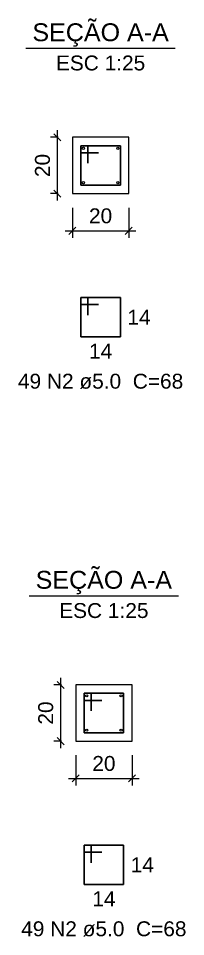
# Model space of a CAD drawing. Header units: millimetres. Extents: x 0 to 619, y -40 to 53.
# Drawn here: x 263.86 to 266.23, y -31.55 to -18.5 of the extents above; entities that cross this region are included whole.
import ezdxf

# ---------------------------------------------------------------- set-up
doc = ezdxf.new("R2010")
doc.units = ezdxf.units.MM
for name, color, linetype, lineweight in [('DT-Barras na forma', 2, 'Continuous', 30), ('DT-Barras no corte', 5, 'Continuous', 5), ('DT-Barras rebatidas', 2, 'Continuous', 30), ('DT-Cotas', 9, 'Continuous', 5), ('DT-Forma', 5, 'Continuous', 5), ('DT-Textos', 7, 'Continuous', 5)]:
    doc.layers.add(name, color=color, linetype=linetype, lineweight=lineweight)
doc.styles.add('Arial', font='arial.ttf')
doc.styles.get("Standard").update_dxf_attribs({"font": 'arial.ttf'})
doc.dimstyles.new('UM_25.000000', dxfattribs={"dimtxt": 0.18, "dimasz": 0.1, "dimexe": 0.1, "dimexo": 0.2, "dimgap": 0, "dimtad": 1, "dimtih": 1, "dimtoh": 1, "dimdec": 1, "dimlfac": 25, "dimzin": 0, "dimdsep": 46, "dimtxsty": 'Standard', "dimblk": 'CLOSED', "dimblk1": 'CLOSED', "dimblk2": 'CLOSED', "dimcen": 0.09, "dimdle": 0.1, "dimadec": 1, "dimazin": 2, "dimtfac": 1, "dimtdec": 4, "dimtofl": 0, "dimtmove": 0, "dimatfit": 3, "dimldrblk": 'CLOSED', "dimfxl": 1, "dimtolj": 1, "dimarcsym": 0})

# ---------------------------------------------------------------- blocks, each defined once
blk = doc.blocks.new('_OBLIQUE')
at = {"color": 0, "linetype": 'ByBlock', "lineweight": -2}
blk.add_line((-0.5, -0.5), (0.5, 0.5), dxfattribs=at)
blk = doc.blocks.new('*D693')
at = {"layer": 'Defpoints', "color": 0, "transparency": 16777216}
for p in [(264.412, -20.187), (264.624, -20.187), (264.624, -20.987)]:
    blk.add_point(p, dxfattribs=at)
at = {"layer": 'DT-Cotas', "color": 0, "lineweight": -2, "transparency": 16777216}
for p, q in [((264.412, -21.087), (264.412, -20.087)), ((264.424, -20.187), (264.312, -20.187)), ((264.424, -20.987), (264.312, -20.987))]:
    blk.add_line(p, q, dxfattribs=at)
at = {"layer": 'DT-Cotas', "color": 0, "lineweight": -2, "transparency": 16777216, "xscale": 0.1, "yscale": 0.1, "zscale": 0.1}
for p, rotation in [((264.412, -20.187), 90), ((264.412, -20.987), 270)]:
    blk.add_blockref('_OBLIQUE', p, dxfattribs=dict(at, rotation=rotation))
at = {"layer": 'DT-Cotas', "transparency": 16777216, "insert": (264.201, -20.587), "char_height": 0.2118, "attachment_point": 5, "rotation": 90, "style": 'Arial'}
blk.add_mtext('\\A1;20', dxfattribs=at)
blk = doc.blocks.new('*D694')
at = {"layer": 'Defpoints', "color": 0, "transparency": 16777216}
for p in [(264.624, -20.987), (265.424, -20.987), (265.424, -21.516)]:
    blk.add_point(p, dxfattribs=at)
at = {"layer": 'DT-Cotas', "color": 0, "lineweight": -2, "transparency": 16777216}
for p, q in [((264.624, -21.187), (264.624, -21.616)), ((265.424, -21.187), (265.424, -21.616)), ((264.524, -21.516), (265.524, -21.516))]:
    blk.add_line(p, q, dxfattribs=at)
at = {"layer": 'DT-Cotas', "color": 0, "lineweight": -2, "transparency": 16777216, "xscale": 0.1, "yscale": 0.1, "zscale": 0.1, "rotation": 180}
blk.add_blockref('_OBLIQUE', (264.624, -21.516), dxfattribs=at)
at = {"layer": 'DT-Cotas', "color": 0, "lineweight": -2, "transparency": 16777216, "xscale": 0.1, "yscale": 0.1, "zscale": 0.1}
blk.add_blockref('_OBLIQUE', (265.424, -21.516), dxfattribs=at)
at = {"layer": 'DT-Cotas', "transparency": 16777216, "insert": (265.024, -21.304), "char_height": 0.2118, "attachment_point": 5, "rotation": 0.0057, "style": 'Arial'}
blk.add_mtext('\\A1;20', dxfattribs=at)
blk = doc.blocks.new('*D729')
at = {"layer": 'Defpoints', "color": 0, "transparency": 16777216}
for p in [(264.459, -27.968), (264.671, -27.968), (264.671, -28.768)]:
    blk.add_point(p, dxfattribs=at)
at = {"layer": 'DT-Cotas', "color": 0, "lineweight": -2, "transparency": 16777216}
for p, q in [((264.459, -28.868), (264.459, -27.868)), ((264.471, -27.968), (264.359, -27.968)), ((264.471, -28.768), (264.359, -28.768))]:
    blk.add_line(p, q, dxfattribs=at)
at = {"layer": 'DT-Cotas', "color": 0, "lineweight": -2, "transparency": 16777216, "xscale": 0.1, "yscale": 0.1, "zscale": 0.1}
for p, rotation in [((264.459, -27.968), 90), ((264.459, -28.768), 270)]:
    blk.add_blockref('_OBLIQUE', p, dxfattribs=dict(at, rotation=rotation))
at = {"layer": 'DT-Cotas', "transparency": 16777216, "insert": (264.247, -28.368), "char_height": 0.2118, "attachment_point": 5, "rotation": 90, "style": 'Arial'}
blk.add_mtext('\\A1;20', dxfattribs=at)
blk = doc.blocks.new('*D730')
at = {"layer": 'Defpoints', "color": 0, "transparency": 16777216}
for p in [(264.671, -28.768), (265.471, -28.768), (265.471, -29.297)]:
    blk.add_point(p, dxfattribs=at)
at = {"layer": 'DT-Cotas', "color": 0, "lineweight": -2, "transparency": 16777216}
for p, q in [((264.671, -28.968), (264.671, -29.397)), ((265.471, -28.968), (265.471, -29.397)), ((264.571, -29.297), (265.571, -29.297))]:
    blk.add_line(p, q, dxfattribs=at)
at = {"layer": 'DT-Cotas', "color": 0, "lineweight": -2, "transparency": 16777216, "xscale": 0.1, "yscale": 0.1, "zscale": 0.1, "rotation": 180}
blk.add_blockref('_OBLIQUE', (264.671, -29.297), dxfattribs=at)
at = {"layer": 'DT-Cotas', "color": 0, "lineweight": -2, "transparency": 16777216, "xscale": 0.1, "yscale": 0.1, "zscale": 0.1}
blk.add_blockref('_OBLIQUE', (265.471, -29.297), dxfattribs=at)
at = {"layer": 'DT-Cotas', "transparency": 16777216, "insert": (265.071, -29.086), "char_height": 0.2118, "attachment_point": 5, "rotation": 0.0057, "style": 'Arial'}
blk.add_mtext('\\A1;20', dxfattribs=at)

msp = doc.modelspace()

# ---------------------------------------------------------------- linework, layer by layer
at = {"layer": 'DT-Barras na forma'}
for p, q in [((264.8442, -20.3066), (264.7442, -20.3066)), ((264.7442, -20.3066), (264.7442, -20.8666)), ((265.3042, -20.3066), (264.7442, -20.3066)), ((264.7442, -20.3066), (264.7442, -20.4066)), ((264.8442, -20.5566), (264.8442, -20.3066)), ((265.3042, -20.8666), (265.3042, -20.3066)), ((264.7442, -20.4066), (264.9942, -20.4066)), ((264.7442, -20.8666), (265.3042, -20.8666)), ((264.8908, -28.0879), (264.7908, -28.0879)), ((264.7908, -28.0879), (264.7908, -28.6479)), ((265.3508, -28.0879), (264.7908, -28.0879)), ((264.7908, -28.0879), (264.7908, -28.1879)), ((264.8908, -28.3379), (264.8908, -28.0879)), ((265.3508, -28.6479), (265.3508, -28.0879)), ((264.7908, -28.1879), (265.0408, -28.1879)), ((264.7908, -28.6479), (265.3508, -28.6479))]:
    msp.add_line(p, q, dxfattribs=at)
at = {"layer": 'DT-Barras no corte'}
for centre in [(264.7802, -20.3426), (265.2682, -20.3426), (264.7802, -20.8306), (265.2682, -20.8306), (264.8268, -28.1239), (265.3148, -28.1239), (264.8268, -28.6119), (265.3148, -28.6119)]:
    msp.add_circle(centre, 0.016, dxfattribs=at)
at = {"layer": 'DT-Barras rebatidas'}
for p, q in [((264.8442, -22.4633), (264.7442, -22.4633)), ((264.7442, -22.4633), (264.7442, -23.0233)), ((265.3042, -22.4633), (264.7442, -22.4633)), ((264.7442, -22.4633), (264.7442, -22.5633)), ((264.7442, -22.5633), (264.9942, -22.5633)), ((264.8442, -22.7133), (264.8442, -22.4633)), ((265.3042, -23.0233), (265.3042, -22.4633)), ((264.7442, -23.0233), (265.3042, -23.0233)), ((264.8908, -30.2446), (264.7908, -30.2446)), ((264.7908, -30.2446), (264.7908, -30.8046)), ((265.3508, -30.2446), (264.7908, -30.2446)), ((264.7908, -30.2446), (264.7908, -30.3446)), ((264.8908, -30.4946), (264.8908, -30.2446)), ((265.3508, -30.8046), (265.3508, -30.2446)), ((264.7908, -30.3446), (265.0408, -30.3446)), ((264.7908, -30.8046), (265.3508, -30.8046))]:
    msp.add_line(p, q, dxfattribs=at)
at = {"layer": 'DT-Forma'}
for p, q in [((265.4242, -20.1866), (264.6242, -20.1866)), ((264.6242, -20.1866), (264.6242, -20.9866)), ((265.4242, -20.9866), (265.4242, -20.1866)), ((264.6242, -20.9866), (265.4242, -20.9866)), ((265.4708, -27.9679), (264.6708, -27.9679)), ((264.6708, -27.9679), (264.6708, -28.7679)), ((265.4708, -28.7679), (265.4708, -27.9679)), ((264.6708, -28.7679), (265.4708, -28.7679))]:
    msp.add_line(p, q, dxfattribs=at)
at = {"layer": 'DT-Textos'}
for p, q in [((263.9652, -18.9217), (266.0832, -18.9217)), ((264.0118, -26.703), (266.1298, -26.703))]:
    msp.add_line(p, q, dxfattribs=at)

# ---------------------------------------------------------------- texts
at = {"layer": 'DT-Barras rebatidas', "color": 7, "char_height": 0.2118, "line_spacing_factor": 0.9, "style": 'Arial'}
for s, insert, width, attachment_point in [('14', (265.4043, -22.6374), 0.90832, 1), ('14', (265.0242, -23.1206), 0.90832, 2), ('49 N2 ø5.0  C=68', (265.024, -23.7643), 4.06656, 8), ('14', (265.4509, -30.4187), 0.90832, 1), ('14', (265.0708, -30.9019), 0.90832, 2), ('49 N2 ø5.0  C=68', (265.0703, -31.5456), 4.06656, 8)]:
    msp.add_mtext(s, dxfattribs=dict(at, insert=insert, width=width, attachment_point=attachment_point))
at = {"layer": 'DT-Textos', "attachment_point": 8, "line_spacing_factor": 0.798, "style": 'Arial'}
for s, insert, char_height, width in [('SEÇÃO A-A', (265.024, -18.8992), 0.25416, 2.744928), ('ESC 1:25', (265.024, -19.2393), 0.2118, 2.03328), ('SEÇÃO A-A', (265.0703, -26.6805), 0.25416, 2.744928), ('ESC 1:25', (265.0703, -27.0206), 0.2118, 2.03328)]:
    msp.add_mtext(s, dxfattribs=dict(at, insert=insert, char_height=char_height, width=width))

# ---------------------------------------------------------------- dimensions: what is measured, and where the dimension line sits
at = {"layer": 'DT-Cotas'}
for base, p1, p2, picture, middle in [((264.4124, -20.1866), (264.6242, -20.9866), (264.6242, -20.1866), '*D693', (264.2006, -20.5866)), ((264.459, -27.9679), (264.6708, -28.7679), (264.6708, -27.9679), '*D729', (264.2472, -28.3679))]:
    dim = msp.add_linear_dim(base=base, p1=p1, p2=p2, angle=90, dimstyle='UM_25.000000', override={"dimtxt": 0.2118, "dimasz": 0.1, "dimexe": 0.1, "dimexo": 0.2, "dimtad": 1, "dimtih": 0, "dimtoh": 0, "dimdec": 1, "dimlfac": 25, "dimzin": 8, "dimtxsty": 'Arial', "dimblk": 'OBLIQUE', "dimblk1": 'OBLIQUE', "dimblk2": 'OBLIQUE', "dimsah": 1, "dimdle": 0.1, "dimse1": 0, "dimse2": 0, "dimclrt": 256, "dimadec": 1, "dimazin": 3, "dimtmove": 2, "dimldrblk": 'OBLIQUE'}, dxfattribs=at)
    dim.commit()
    dim.dimension.update_dxf_attribs({"geometry": picture, "text_midpoint": middle, "dimtype": 160, "text_rotation": 90})
for base, p1, p2, picture, middle in [((265.4242, -21.5161), (264.6242, -20.9866), (265.4242, -20.9866), '*D694', (265.0242, -21.3043)), ((265.4708, -29.2974), (264.6708, -28.7679), (265.4708, -28.7679), '*D730', (265.0708, -29.0856))]:
    dim = msp.add_linear_dim(base=base, p1=p1, p2=p2, dimstyle='UM_25.000000', override={"dimtxt": 0.2118, "dimasz": 0.1, "dimexe": 0.1, "dimexo": 0.2, "dimtad": 1, "dimtih": 0, "dimtoh": 0, "dimdec": 1, "dimlfac": 25, "dimzin": 8, "dimtxsty": 'Arial', "dimblk": 'OBLIQUE', "dimblk1": 'OBLIQUE', "dimblk2": 'OBLIQUE', "dimsah": 1, "dimdle": 0.1, "dimse1": 0, "dimse2": 0, "dimclrt": 256, "dimadec": 1, "dimazin": 3, "dimtmove": 2, "dimldrblk": 'OBLIQUE'}, dxfattribs=at)
    dim.commit()
    dim.dimension.update_dxf_attribs({"geometry": picture, "text_midpoint": middle, "dimtype": 160, "text_rotation": 0.00573})

doc.saveas('drawing.dxf')
